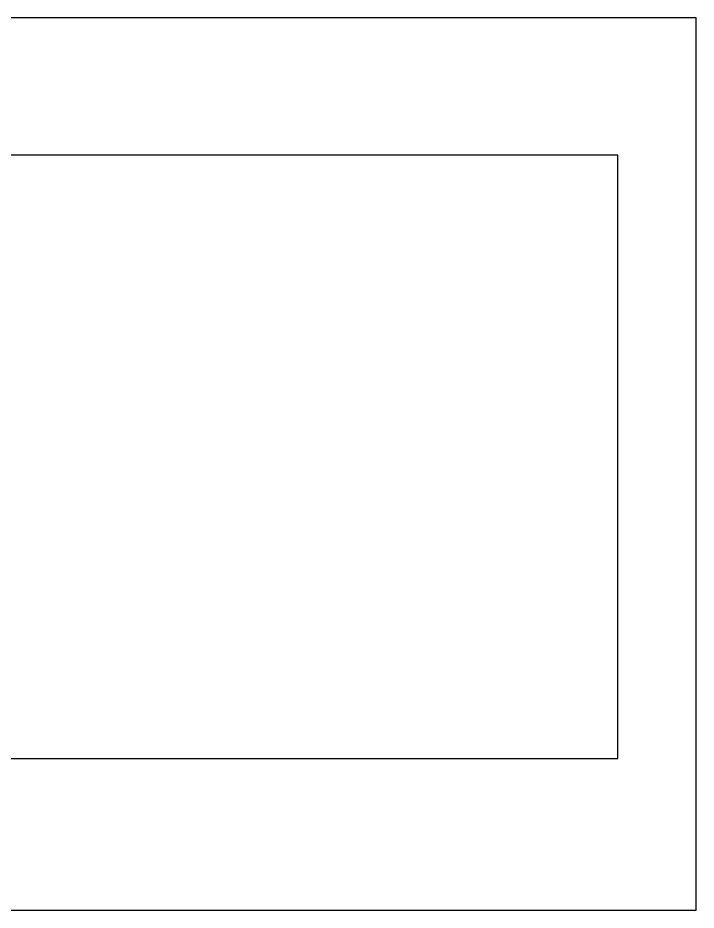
# Model space of a CAD drawing. Header units: millimetres. Extents: x 13281 to 14181, y -10285 to -9647.
# Drawn here: x 13731 to 14181, y -10285 to -9693 of the extents above; entities that cross this region are included whole.
import ezdxf

# ---------------------------------------------------------------- set-up
doc = ezdxf.new("R2010")
doc.units = ezdxf.units.MM
doc.header["$MEASUREMENT"] = 0
doc.layers.add('Default', color=7, linetype='Continuous', true_color=0xffffff)
doc.layers.add('fabric', color=5, linetype='Continuous', true_color=0x0000ff)

msp = doc.modelspace()

# ---------------------------------------------------------------- linework, layer by layer
at = {"layer": 'Default'}
for p, q in [((14180.75, -9693.4), (13280.75, -9693.4)), ((14180.75, -10285.13), (14180.75, -9693.4)), ((13280.75, -10285.13), (14180.75, -10285.13))]:
    msp.add_line(p, q, dxfattribs=at)
at = {"layer": 'fabric'}
for p, q in [((14128.72, -9784.56), (13328.72, -9784.56)), ((14128.72, -10184.56), (14128.72, -9784.56)), ((13328.72, -10184.56), (14128.72, -10184.56))]:
    msp.add_line(p, q, dxfattribs=at)

doc.saveas('drawing.dxf')
